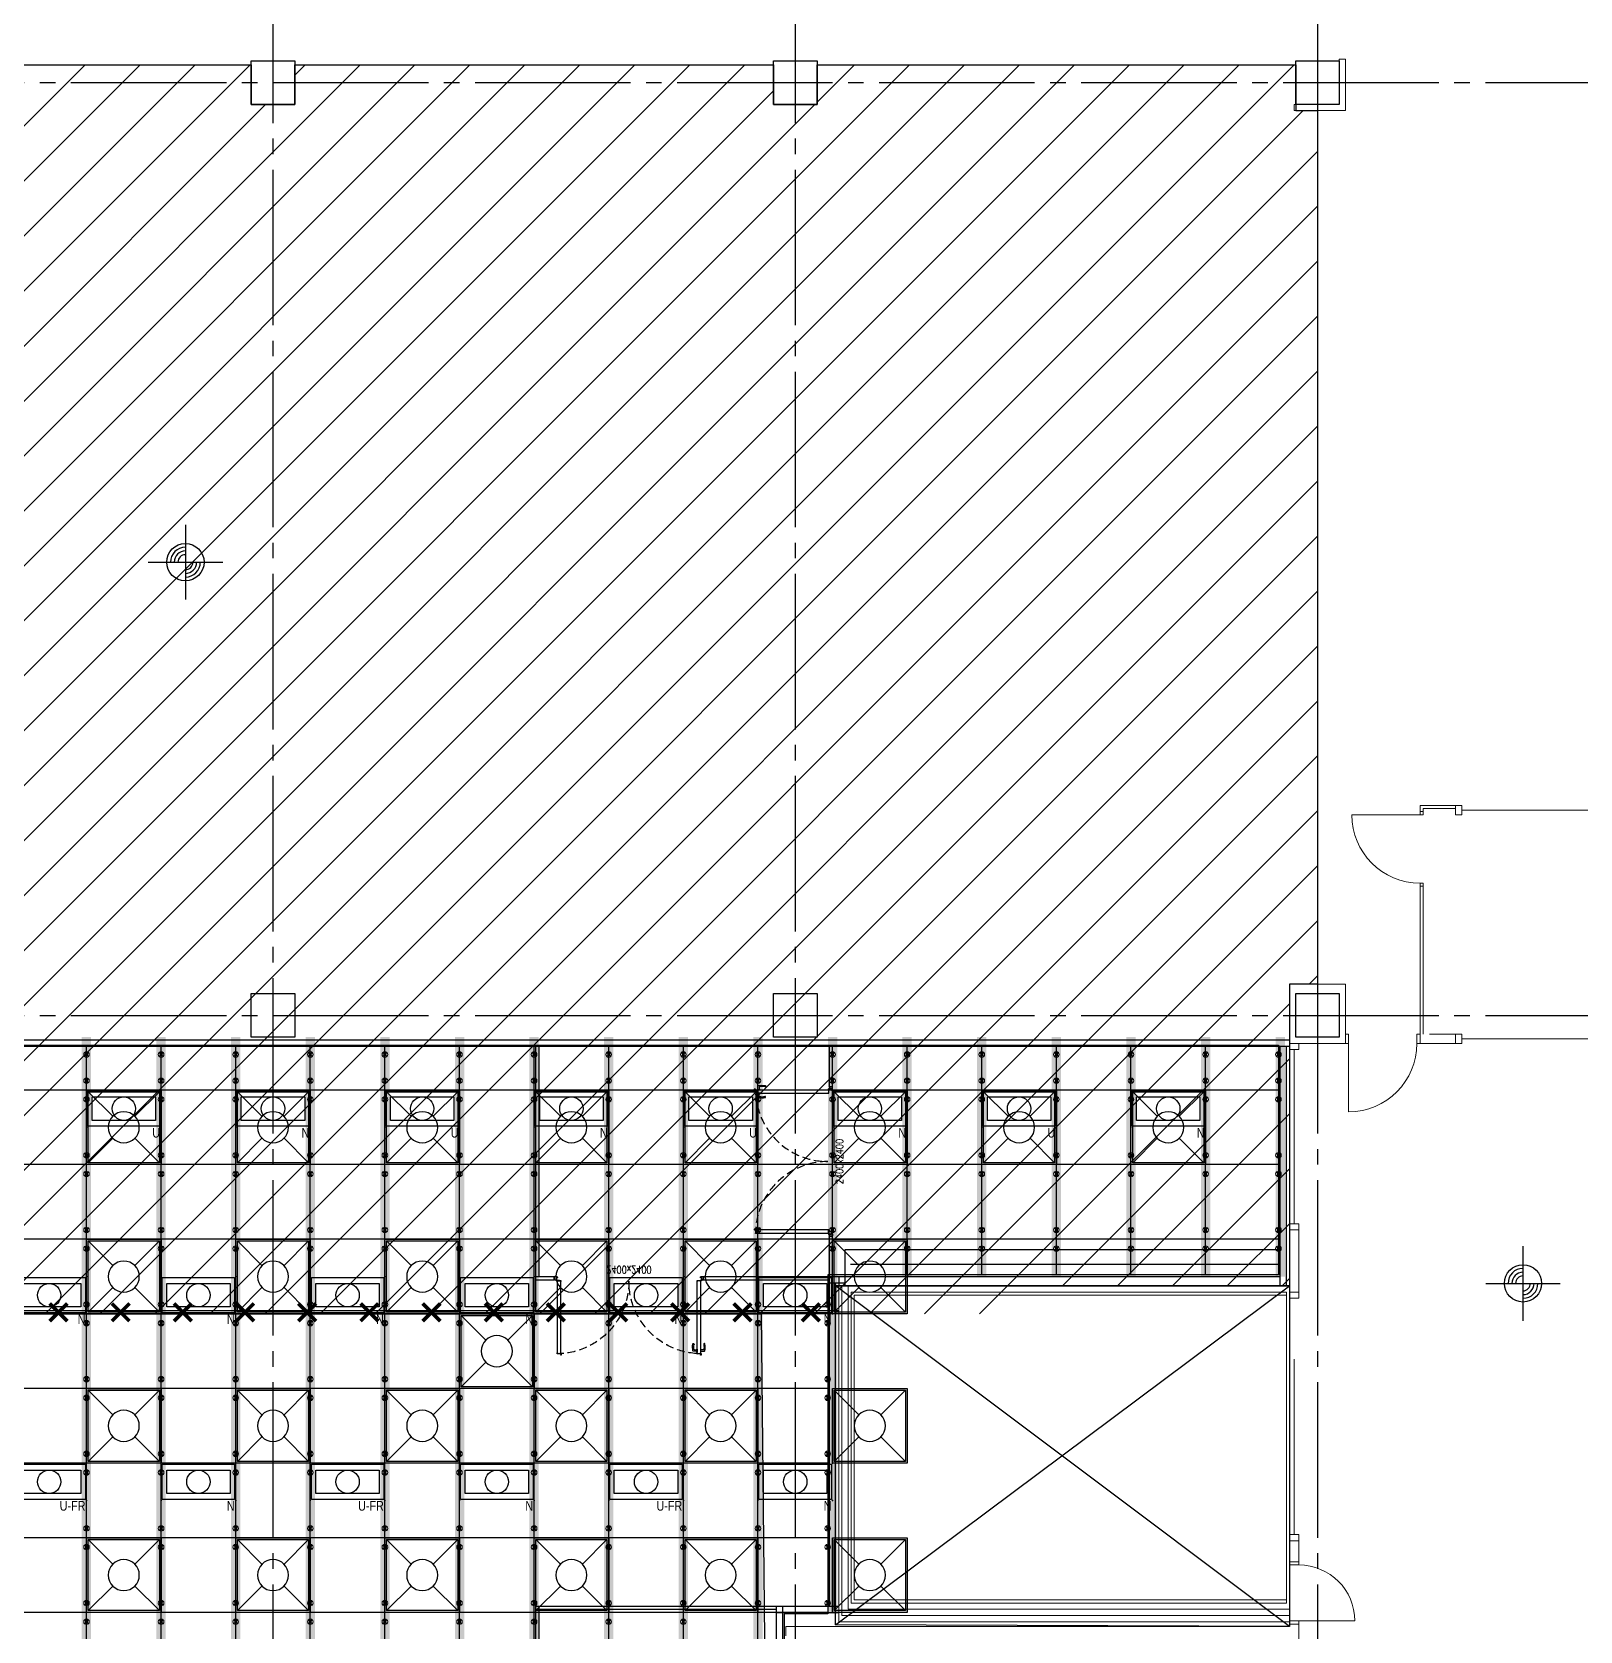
# Model space of a CAD drawing. Header units: millimetres. Extents: x -17313 to 27370, y -1010 to 13584.
# Drawn here: x 22292 to 24782, y 5010 to 7581 of the extents above; entities that cross this region are included whole.
import ezdxf
from ezdxf.enums import TextEntityAlignment as Align

# ---------------------------------------------------------------- set-up
doc = ezdxf.new("R2010")
doc.units = ezdxf.units.MM
doc.header["$LTSCALE"] = 100
for name, pattern in [('188K-SM-03-F10-ARCH-PA-Y2257103$0$DASHED', [19.05, 12.7, -6.35]), ('X-S-FAB-L10$0$COL-CEN-LIN', [3.25, 2.5, -0.25, 0.25, -0.25]), ('X-S-FAB-L10$0$HIDDEN', [0.4, 0.3, -0.1]), ('X-S-FAB-L10$0$TAI_虛線', [5.644, 2.822, -2.822])]:
    doc.linetypes.add(name, pattern=pattern)
for name, color, linetype in [('0-XREF', 7, 'Continuous'), ('188K-SM-03-F10-ARCH-CEIL-Y2257103$0$K-CEIL-4.2', 8, 'Continuous'), ('188K-SM-03-F10-ARCH-CEIL-Y2257103$0$K-CEIL-4.2-AREA', 8, 'Continuous'), ('188K-SM-03-F10-ARCH-CEIL-Y2257103$0$K-鋼構', 121, 'Continuous'), ('188K-SM-03-F10-ARCH-PA-Y2257103$0$K-Door', 53, 'Continuous'), ('188K-SM-03-F10-ARCH-PA-Y2257103$0$K-P2D-4.2-雙抗', 53, 'Continuous'), ('188K-SM-03-F10-ARCH-PA-Y2257103$0$K-岩棉 2hr 7.5-單抗', 53, 'Continuous'), ('188K-SM-03-F10-ARCH-PA-Y2257103$0$K-拆除', 53, 'Continuous'), ('188K-SM-06-F10-ELEC-LIGHT-Y2257103$0$E-LIGHT(W)-N', 8, 'Continuous'), ('188K-SM-06-F10-ELEC-LIGHT-Y2257103$0$E-LIGHT(W)-U FR', 8, 'Continuous'), ('188K-SM-06-F10-ELEC-LIGHT-Y2257103$0$E-LIGHT(W)-U XLPE', 8, 'Continuous'), ('188K-SM-06-F10-HVAC-FFU-Y2257103$0$AC-FFU-ULPA', 4, 'Continuous'), ('X-S-FAB-L10$0$0-DIM-INT', 8, 'Continuous'), ('X-S-FAB-L10$0$0-DIM-TXT', 8, 'Continuous'), ('X-S-FAB-L10$0$04', 8, 'Continuous'), ('X-S-FAB-L10$0$A-OBJE-2D', 8, 'X-S-FAB-L10$0$HIDDEN'), ('X-S-FAB-L10$0$A-WALL-IN', 8, 'Continuous'), ('X-S-FAB-L10$0$A-WALL-IN-UIS隔間.50K發包不拆除', 8, 'Continuous'), ('X-S-FAB-L10$0$BLOCK', 8, 'Continuous'), ('X-S-FAB-L10$0$CCL', 8, 'X-S-FAB-L10$0$COL-CEN-LIN'), ('X-S-FAB-L10$0$COL-S', 8, 'Continuous'), ('X-S-FAB-L10$0$Door', 8, 'Continuous'), ('X-S-FAB-L10$0$ELEV', 8, 'Continuous'), ('X-S-FAB-L10$0$HATCH-L', 8, 'Continuous'), ('X-S-FAB-L10$0$OPEN', 8, 'Continuous')]:
    doc.layers.add(name, color=color, linetype=linetype)
doc.layers.add('188K-SM-03-F10-ARCH-CEIL-Y2257103$0$K-吊點-標準', color=8, linetype='Continuous', lineweight=9)
doc.layers.add('188K-SM-06-F10-ELEC-LIGHT-Y2257103$0$Defpoints-CAS', color=8, linetype='Continuous', plot=False)
doc.styles.add('188K-SM-03-F10-ARCH-PA-Y2257103$0$14P7-XFDP10$0$AA-TXT', font='simplex.shx', dxfattribs={"width": 0.8, "bigfont": 'chineset.shx'})
doc.styles.add('188K-SM-06-F10-ELEC-LIGHT-Y2257103$0$Standard', font='arial.ttf')
doc.styles.add('X-S-FAB-L10$0$CHINA', font='simplex.shx', dxfattribs={"width": 0.75, "bigfont": 'chineset.shx'})
doc.styles.add('X-S-FAB-L10$0$Standard', font='', dxfattribs={"width": 0.8})
doc.styles.add('X-S-FAB-L10$0$TG_NOTE_TEXT', font='simplex.shx', dxfattribs={"width": 0.75, "bigfont": 'chineset.shx'})
doc.styles.get('X-S-FAB-L10$0$Standard').set_extended_font_data('Microsoft JhengHei')

# ---------------------------------------------------------------- blocks, each defined once
blk = doc.blocks.new('188K-SM-06-F10-HVAC-FFU-Y2257103$0$H-FU-U-12x12')
for p, q in [((423, 777), (28, 1172)), ((777, 777), (1172, 1172)), ((28, 28), (423, 423)), ((1172, 28), (777, 423))]:
    blk.add_line(p, q)
blk.add_lwpolyline([(1172, 28), (1172, 1172), (28, 1172), (28, 28)], close=True)
blk.add_circle((600, 600), 250)
at = {"layer": 'DefPoints'}
blk.add_lwpolyline([(1200, 1200), (0, 1200), (0, 0), (1200, 0)], close=True, dxfattribs=at)
blk = doc.blocks.new('188K-SM-06-F10-HVAC-FFU-Y2257103')
at = {"layer": '188K-SM-06-F10-HVAC-FFU-Y2257103$0$AC-FFU-ULPA', "xscale": -0.09999999999999432, "yscale": 0.09999999999999432, "zscale": 0.09999999999999432}
for p in [(22500, 5760), (22740, 5760), (22980, 5760), (23220, 5760), (23460, 5760), (23700, 5760), (23940, 5760), (24180, 5760), (22500, 5520), (22740, 5520), (22980, 5520), (23220, 5520), (23460, 5520), (23700, 5520), (23100, 5400), (22500, 5280), (22740, 5280), (22980, 5280), (23220, 5280), (23460, 5280), (23700, 5280), (22500, 5040), (22740, 5040), (22980, 5040), (23220, 5040), (23460, 5040), (23700, 5040)]:
    blk.add_blockref('188K-SM-06-F10-HVAC-FFU-Y2257103$0$H-FU-U-12x12', p, dxfattribs=at)
blk = doc.blocks.new('X-S-FAB-L10$0$FAB2-L05')
at = {"layer": 'X-S-FAB-L10$0$CCL'}
for p, q in [((-3480, 11005), (-3480, 0)), ((-2640, 11005), (-2640, 0)), ((-1800, 11005), (-1800, 0)), ((-26880, 8220), (1210, 8220)), ((-26880, 6720), (1210, 6720))]:
    blk.add_line(p, q, dxfattribs=at)
at = {"layer": 'X-S-FAB-L10$0$COL-S'}
for points in [[(-3515, 8255), (-3445, 8255), (-3445, 8185), (-3515, 8185)], [(-2675, 8255), (-2605, 8255), (-2605, 8185), (-2675, 8185)], [(-1835, 8255), (-1765, 8255), (-1765, 8185), (-1835, 8185)], [(-3515, 6755), (-3445, 6755), (-3445, 6685), (-3515, 6685)], [(-2675, 6755), (-2605, 6755), (-2605, 6685), (-2675, 6685)], [(-1835, 6755), (-1765, 6755), (-1765, 6685), (-1835, 6685)]]:
    blk.add_lwpolyline(points, close=True, dxfattribs=at)
blk = doc.blocks.new('X-S-FAB-L10')
at = {"layer": 'DefPoints'}
blk.add_lwpolyline([(16745, -35), (15995, -35), (15995, 35), (15925, 35), (15925, -35), (15155, -35), (15155, 35), (15085, 35), (15085, -35), (15155, -35), (15155, -250), (13920, -250), (19914.055, 6000), (21180, 7320), (21180, 5520), (23465, 5520), (23485, 3587.5), (24315, 3587.5), (24315, 1870), (17075, 1870), (17075, 2060), (16745, 2060), (16745, -21.034)], close=True, dxfattribs=at)
at = {"layer": 'X-S-FAB-L10$0$0-DIM-INT'}
for p, q in [((22539.102, 6788.814), (22539.102, 6668.814)), ((22479.102, 6728.814), (22599.102, 6728.814)), ((24690.536, 5629.051), (24690.536, 5509.051)), ((24630.536, 5569.051), (24750.536, 5569.051))]:
    blk.add_line(p, q, dxfattribs=at)
for centre in [(22539.102, 6728.814), (24690.536, 5569.051)]:
    blk.add_circle(centre, 30, dxfattribs=at)
for centre, radius, start, end in [((22539.102, 6728.814), 24, 90, 180), ((22539.102, 6728.814), 18, 90, 180), ((22539.102, 6728.814), 12, 90, 180), ((22539.102, 6728.814), 24, 270, 0), ((22539.102, 6728.814), 18, 270, 0), ((22539.102, 6728.814), 12, 270, 0), ((24690.536, 5569.051), 24, 90, 180), ((24690.536, 5569.051), 18, 90, 180), ((24690.536, 5569.051), 12, 90, 180), ((24690.536, 5569.051), 24, 270, 0), ((24690.536, 5569.051), 18, 270, 0), ((24690.536, 5569.051), 12, 270, 0)]:
    blk.add_arc(centre, radius, start, end, dxfattribs=at)
at = {"layer": 'X-S-FAB-L10$0$04'}
for p, q in [((21875, 7528.8), (22645, 7528.8)), ((22645, 7528.8), (22645, 7465)), ((22715, 7465), (22715, 7528.8)), ((22715, 7528.8), (23485, 7528.8)), ((23485, 7528.8), (23485, 7465)), ((23555, 7465), (23555, 7528.8)), ((23555, 7528.8), (24325, 7528.8)), ((24325, 7528.8), (24325, 7455)), ((22645, 7465), (22715, 7465)), ((23485, 7465), (23555, 7465)), ((24325, 7455), (24360, 7455)), ((24360, 7455), (24360, 6050)), ((24360, 6050), (24315, 6050)), ((24315, 6050), (24315, 5565)), ((24315, 5565), (23585, 5565)), ((23585, 5565), (23585, 5520)), ((23585, 5520), (21180, 5520))]:
    blk.add_line(p, q, dxfattribs=at)
at = {"layer": 'X-S-FAB-L10$0$A-OBJE-2D', "linetype": 'X-S-FAB-L10$0$HIDDEN', "lineweight": 0}
for p, q in [((24360, 6050), (24360, 7455)), ((24315, 5565), (24315, 6050)), ((24315, 6050), (24360, 6050))]:
    blk.add_line(p, q, dxfattribs=at)
at = {"layer": 'X-S-FAB-L10$0$A-WALL-IN', "lineweight": 0}
for p, q in [((24315, 6050), (24330, 6050)), ((24315, 6050), (24315, 5955)), ((24405, 5955), (24405, 5970)), ((24525, 5955), (24525, 5970)), ((24582, 5970), (24540, 5970)), ((24582, 5955), (24582, 5970)), ((24315, 5955), (24330, 5955)), ((24330, 5955), (24405, 5955)), ((24525, 5955), (24582, 5955)), ((24315, 5655), (24330, 5655)), ((24315, 5655), (24315, 5555)), ((24330, 5555), (24330, 5655)), ((24315, 5555), (24330, 5555)), ((24315, 5155), (24330, 5155)), ((24315, 5155), (24315, 5121.25)), ((24330, 5121.25), (24330, 5155)), ((24330, 5121.25), (24315, 5121.25)), ((24330, 5021.25), (24315, 5021.25)), ((24315, 5021.25), (24315, 5017.5)), ((24330, 4890), (24330, 5021.25))]:
    blk.add_line(p, q, dxfattribs=at)
at = {"layer": 'X-S-FAB-L10$0$A-WALL-IN', "lineweight": 0, "flags": 128}
for points in [[(24405, 7537.5), (24395, 7537.5)], [(24395, 7537.5), (24395, 7535)], [(24405, 7465), (24405, 7537.5)], [(24325, 7465), (24322.5, 7465)], [(24322.5, 7455), (24322.5, 7465)], [(24405, 7455), (24405, 7465)], [(24322.5, 7455), (24405, 7455)], [(24390, 6050), (24330, 6050)], [(24405, 6050), (24390, 6050)], [(24405, 5970), (24405, 6050)], [(23505, 5017.5), (23505, 5002.5)], [(24315, 5017.5), (23505, 5017.5)]]:
    blk.add_lwpolyline(points, dxfattribs=at)
at = {"layer": 'X-S-FAB-L10$0$A-WALL-IN-UIS隔間.50K發包不拆除', "lineweight": 0}
for p, q in [((24525, 6337.5), (24525, 6332.5)), ((24582, 6337.5), (24525, 6337.5)), ((24525, 6332.5), (24525, 6327.714)), ((24525, 6327.714), (24530, 6327.714)), ((24530, 6332.5), (24582, 6332.5)), ((24530, 6327.714), (24530, 6332.5)), ((24582, 6332.5), (24582, 6337.5)), ((24525, 6207.714), (24530, 6207.714)), ((24525, 6207.714), (24525, 5970)), ((24530, 5970), (24530, 6207.714))]:
    blk.add_line(p, q, dxfattribs=at)
at = {"layer": 'X-S-FAB-L10$0$COL-S'}
for p, q in [((22645, 7535), (22715, 7535)), ((22645, 7465), (22645, 7535)), ((22715, 7535), (22715, 7465)), ((23485, 7535), (23555, 7535)), ((23485, 7465), (23485, 7535)), ((23555, 7535), (23555, 7465)), ((24325, 7535), (24395, 7535)), ((24325, 7465), (24325, 7535)), ((24395, 7535), (24395, 7465)), ((22715, 7465), (22645, 7465)), ((23555, 7465), (23485, 7465)), ((24395, 7465), (24325, 7465)), ((22645, 6035), (22715, 6035)), ((22645, 5965), (22645, 6035)), ((22715, 6035), (22715, 5965)), ((23485, 6035), (23555, 6035)), ((23485, 5965), (23485, 6035)), ((23555, 6035), (23555, 5965)), ((24325, 6035), (24395, 6035)), ((24325, 5965), (24325, 6035)), ((24395, 6035), (24395, 5965)), ((22715, 5965), (22645, 5965)), ((23555, 5965), (23485, 5965)), ((24395, 5965), (24325, 5965))]:
    blk.add_line(p, q, dxfattribs=at)
at = {"layer": 'X-S-FAB-L10$0$Door', "lineweight": 0}
for p, q in [((24525, 6327.714), (24525, 6322.714)), ((24530, 6327.714), (24525, 6327.714)), ((24525, 6327.714), (24530, 6327.714)), ((24525, 6327.714), (24530, 6327.714)), ((24530, 6322.714), (24530, 6327.714)), ((24525, 6322.714), (24415, 6322.714)), ((24525, 6322.714), (24530, 6322.714)), ((24530, 6212.714), (24525, 6212.714)), ((24525, 6212.714), (24525, 6207.714)), ((24525, 6207.714), (24530, 6207.714)), ((24525, 6207.714), (24530, 6207.714)), ((24525, 6207.714), (24530, 6207.714)), ((24530, 6207.714), (24530, 6212.714)), ((24410, 5970), (24405, 5970)), ((24405, 5970), (24405, 5955)), ((24405, 5955), (24405, 5970)), ((24405, 5955), (24405, 5970)), ((24410, 5955), (24410, 5970)), ((24525, 5970), (24520, 5970)), ((24520, 5970), (24520, 5955)), ((24525, 5955), (24525, 5970)), ((24525, 5955), (24525, 5970)), ((24525, 5955), (24525, 5970)), ((24405, 5955), (24410, 5955)), ((24410, 5955), (24410, 5845)), ((24520, 5955), (24525, 5955)), ((24315, 5121.25), (24315, 5116.25)), ((24330, 5121.25), (24315, 5121.25)), ((24330, 5121.25), (24315, 5121.25)), ((24330, 5121.25), (24315, 5121.25)), ((24330, 5116.25), (24330, 5121.25)), ((24315, 5116.25), (24330, 5116.25)), ((24330, 5026.25), (24315, 5026.25)), ((24315, 5026.25), (24315, 5021.25)), ((24315, 5021.25), (24330, 5021.25)), ((24330, 5021.25), (24315, 5021.25)), ((24330, 5021.25), (24315, 5021.25)), ((24330, 5021.25), (24330, 5026.25)), ((24330, 5026.25), (24420, 5026.25))]:
    blk.add_line(p, q, dxfattribs=at)
at = {"layer": 'X-S-FAB-L10$0$Door', "linetype": 'X-S-FAB-L10$0$TAI_虛線', "lineweight": 0}
for p, q in [((24592, 6337.5), (24582, 6337.5)), ((24582, 6337.5), (24582, 6322.5)), ((24592, 6322.5), (24592, 6337.5)), ((24872, 6330), (24592, 6330)), ((24582, 6322.5), (24592, 6322.5)), ((24592, 5970), (24582, 5970)), ((24582, 5970), (24582, 5955)), ((24592, 5955), (24592, 5970)), ((24315, 5955), (24315, 5945)), ((24330, 5955), (24315, 5955)), ((24315, 5945), (24330, 5945)), ((24322.5, 5665), (24322.5, 5945)), ((24330, 5945), (24330, 5955)), ((24582, 5955), (24592, 5955)), ((24592, 5962.5), (24872, 5962.5)), ((24315, 5655), (24315, 5665)), ((24315, 5665), (24330, 5665)), ((24330, 5665), (24330, 5655)), ((24330, 5655), (24315, 5655)), ((24315, 5555), (24315, 5545)), ((24330, 5555), (24315, 5555)), ((24330, 5545), (24330, 5555)), ((24315, 5545), (24330, 5545)), ((24322.5, 5165), (24322.5, 5545)), ((24315, 5155), (24315, 5165)), ((24315, 5165), (24330, 5165)), ((24330, 5155), (24315, 5155)), ((24330, 5165), (24330, 5155))]:
    blk.add_line(p, q, dxfattribs=at)
at = {"layer": 'X-S-FAB-L10$0$Door', "lineweight": 0}
for centre, radius, start, end in [((24525, 6322.714), 110, 180, 270), ((24410, 5955), 110, 270, 0), ((24330, 5026.25), 90, 0, 90)]:
    blk.add_arc(centre, radius, start, end, dxfattribs=at)
at = {"layer": 'X-S-FAB-L10$0$ELEV', "lineweight": 0}
for p, q in [((23590, 5025), (23590, 5565)), ((23590, 5565), (24315, 5565)), ((23595, 5035), (23595, 5565)), ((23605, 5045), (23605, 5565)), ((23610, 5555), (24310, 5555)), ((23610, 5055), (23610, 5555)), ((24310, 5555), (24310, 5055)), ((24315, 5565), (24315, 5025)), ((24310, 5550), (23615, 5550)), ((23615, 5550), (23615, 5060)), ((24315, 5045), (23605, 5045)), ((24310, 5055), (23610, 5055)), ((23615, 5060), (24310, 5060)), ((23590, 5025), (24315, 5025)), ((24315, 5035), (23595, 5035))]:
    blk.add_line(p, q, dxfattribs=at)
at = {"layer": 'X-S-FAB-L10$0$HATCH-L', "linetype": 'Continuous'}
for p, q in [((21180, 6330.758), (22378.042, 7528.8)), ((21180, 6242.369), (22466.431, 7528.8)), ((21180, 6153.981), (22554.819, 7528.8)), ((21180, 6065.593), (22643.207, 7528.8)), ((21180, 5888.816), (22819.984, 7528.8)), ((21180, 5800.428), (22908.372, 7528.8)), ((21180, 5712.039), (22996.761, 7528.8)), ((21180, 5623.651), (23085.149, 7528.8)), ((21180, 5535.262), (23173.538, 7528.8)), ((21253.126, 5520), (23261.926, 7528.8)), ((21341.514, 5520), (23350.314, 7528.8)), ((21429.903, 5520), (23438.703, 7528.8)), ((21695.068, 5520), (23703.868, 7528.8)), ((21783.456, 5520), (23792.256, 7528.8)), ((21871.844, 5520), (23880.644, 7528.8)), ((21960.233, 5520), (23969.033, 7528.8)), ((22048.621, 5520), (24057.421, 7528.8)), ((22137.009, 5520), (24145.809, 7528.8)), ((22225.398, 5520), (24234.198, 7528.8)), ((22313.786, 5520), (24322.586, 7528.8)), ((22715, 7512.204), (22731.596, 7528.8)), ((23555, 7468.321), (23615.479, 7528.8)), ((21518.291, 5520), (23485, 7486.709)), ((21180, 5977.204), (22667.796, 7465)), ((21606.679, 5520), (23551.679, 7465)), ((22402.174, 5520), (24337.174, 7455)), ((22490.563, 5520), (24360, 7389.437)), ((22578.951, 5520), (24360, 7301.049)), ((22667.339, 5520), (24360, 7212.661)), ((22755.728, 5520), (24360, 7124.272)), ((22844.116, 5520), (24360, 7035.884)), ((22932.504, 5520), (24360, 6947.496)), ((23020.893, 5520), (24360, 6859.107)), ((23109.281, 5520), (24360, 6770.719)), ((23197.67, 5520), (24360, 6682.33)), ((23286.058, 5520), (24360, 6593.942)), ((23374.446, 5520), (24360, 6505.554)), ((23462.835, 5520), (24360, 6417.165)), ((23551.223, 5520), (24360, 6328.777)), ((23639.611, 5520), (24360, 6240.389)), ((23728, 5520), (24360, 6152)), ((24346.388, 6050), (24360, 6063.612)), ((23816.388, 5520), (24315, 6018.612)), ((23949.776, 5565), (24315, 5930.224)), ((24038.165, 5565), (24315, 5841.835)), ((24126.553, 5565), (24315, 5753.447)), ((24214.941, 5565), (24315, 5665.059)), ((24303.33, 5565), (24315, 5576.67))]:
    blk.add_line(p, q, dxfattribs=at)
at = {"layer": 'X-S-FAB-L10$0$OPEN'}
for p, q in [((23585, 5019.816), (23585, 5565)), ((23585, 5565), (24315, 5565)), ((23585, 5019.871), (24315, 5565)), ((24315, 5017.5), (23585, 5565)), ((24315, 5565), (24315, 5017.5)), ((24315, 5017.5), (23585, 5019.816))]:
    blk.add_line(p, q, dxfattribs=at)
at = {"layer": 'X-S-FAB-L10$0$BLOCK'}
blk.add_blockref('X-S-FAB-L10$0$FAB2-L05', (26160, -720), dxfattribs=at)
at = {"style": 'X-S-FAB-L10$0$TG_NOTE_TEXT', "width": 0.5, "flags": 1}
for p in [(7463.301, 9020), (18268.251, 8649), (11197.77, 4800.167), (16485.801, 4800.167), (25420.27, 2635), (13360, 320.001, 0), (7463.301, -33.333)]:
    blk.add_attdef('WH', text='', height=20, dxfattribs=at).set_placement(p, align=Align.BOTTOM_LEFT)
at = {"width": 0.5}
for style, p in [('X-S-FAB-L10$0$TG_NOTE_TEXT', (7585, 9020)), ('X-S-FAB-L10$0$TG_NOTE_TEXT', (18389.95, 8649)), ('X-S-FAB-L10$0$TG_NOTE_TEXT', (11117.5, 4813.5)), ('X-S-FAB-L10$0$TG_NOTE_TEXT', (16607.5, 4813.5)), ('X-S-FAB-L10$0$TG_NOTE_TEXT', (25350, 2635)), ('X-S-FAB-L10$0$Standard', (13129.375, 325.001, 0)), ('X-S-FAB-L10$0$TG_NOTE_TEXT', (7585, -20))]:
    blk.add_attdef('DESC', text='', height=10, dxfattribs=dict(at, style=style)).set_placement(p, align=Align.BOTTOM_LEFT)
for tag, style, p in [('TYPE', 'X-S-FAB-L10$0$TG_NOTE_TEXT', (7619.286, 9020)), ('NO', 'X-S-FAB-L10$0$TG_NOTE_TEXT', (7650.095, 9020)), ('TYPE', 'X-S-FAB-L10$0$TG_NOTE_TEXT', (18424.236, 8649)), ('NO', 'X-S-FAB-L10$0$TG_NOTE_TEXT', (18455.045, 8649)), ('NO', 'X-S-FAB-L10$0$TG_NOTE_TEXT', (11088.595, 4813.5)), ('TYPE', 'X-S-FAB-L10$0$TG_NOTE_TEXT', (11151.786, 4813.5)), ('TYPE', 'X-S-FAB-L10$0$TG_NOTE_TEXT', (16641.786, 4813.5)), ('NO', 'X-S-FAB-L10$0$TG_NOTE_TEXT', (16672.595, 4813.5)), ('NO', 'X-S-FAB-L10$0$TG_NOTE_TEXT', (25313, 2635)), ('TYPE', 'X-S-FAB-L10$0$TG_NOTE_TEXT', (25350, 2635)), ('NO', 'X-S-FAB-L10$0$Standard', (13100, 320.001, 0)), ('TYPE', 'X-S-FAB-L10$0$Standard', (13129.375, 320.001, 0)), ('TYPE', 'X-S-FAB-L10$0$TG_NOTE_TEXT', (7619.286, -20)), ('NO', 'X-S-FAB-L10$0$TG_NOTE_TEXT', (7650.095, -20))]:
    blk.add_attdef(tag, text='', height=10, dxfattribs=dict(at, style=style)).set_placement(p, align=Align.BOTTOM_RIGHT)
at = {"style": 'X-S-FAB-L10$0$TG_NOTE_TEXT', "width": 0.5, "flags": 1}
for rotation, p in [(180, (43, 7480)), (180, (943, 7480)), (90, (24310, 3717.77)), (270, (17080, 1711.699))]:
    blk.add_attdef('WH', text='', height=20, rotation=rotation, dxfattribs=at).set_placement(p, align=Align.BOTTOM_LEFT)
at = {"width": 0.5}
for rotation, style, p in [(180, 'X-S-FAB-L10$0$Standard', (317.625, 7480)), (180, 'X-S-FAB-L10$0$Standard', (1217.625, 7480)), (90, 'X-S-FAB-L10$0$TG_NOTE_TEXT', (24310, 3647.5)), (270, 'X-S-FAB-L10$0$TG_NOTE_TEXT', (17080, 1605))]:
    blk.add_attdef('DESC', text='', height=10, rotation=rotation, dxfattribs=dict(at, style=style)).set_placement(p, align=Align.BOTTOM_LEFT)
for tag, rotation, style, p in [('TYPE', 180, 'X-S-FAB-L10$0$Standard', (317.625, 7480)), ('NO', 180, 'X-S-FAB-L10$0$Standard', (347, 7480)), ('TYPE', 180, 'X-S-FAB-L10$0$Standard', (1217.625, 7480)), ('NO', 180, 'X-S-FAB-L10$0$Standard', (1247, 7480)), ('TYPE', 90, 'X-S-FAB-L10$0$TG_NOTE_TEXT', (24310, 3647.5)), ('NO', 90, 'X-S-FAB-L10$0$TG_NOTE_TEXT', (24310, 3610.5)), ('TYPE', 270, 'X-S-FAB-L10$0$TG_NOTE_TEXT', (17080, 1605)), ('NO', 270, 'X-S-FAB-L10$0$TG_NOTE_TEXT', (17080, 1573))]:
    blk.add_attdef(tag, text='', height=10, rotation=rotation, dxfattribs=dict(at, style=style)).set_placement(p, align=Align.BOTTOM_RIGHT)
at = {"layer": 'X-S-FAB-L10$0$0-DIM-TXT', "style": 'X-S-FAB-L10$0$CHINA', "width": 0.75}
for p in [(667.414, 7855.1, -2689.4), (22627.353, 6728.814), (25644.722, 6728.814), (24778.787, 5569.051), (1118.252, 4980), (417.801, 4594.623), (23874.84, 4355), (22927.43, 4330.122), (23749.869, 3901.367), (417.801, 3765.236), (1118.252, 3730), (417.801, 3115.79), (536.882, 2227.832), (16908.994, 1782.652), (888.445, 880.466), (16977.43, 750), (18878.841, 750), (25641.221, 553.233), (21364.03, 526.894)]:
    blk.add_attdef('HIG', text='', height=80, dxfattribs=at).set_placement(p, align=Align.MIDDLE_LEFT)
blk = doc.blocks.new('188K-SM-03-F10-ARCH-CEIL-Y2257103$0$A$C2CA95053')
h = blk.add_hatch(color=256)
edge = h.paths.add_edge_path()
edge.add_arc((0, 0), 0.5, 0, 360)
for p, q in [((3.2, 3.2), (-3.2, -3.2)), ((3.2, -3.2), (-3.2, 3.2))]:
    blk.add_line(p, q)
blk.add_lwpolyline([(-1.6, 2.5), (-1.6, -2.5), (1.6, -2.5), (1.6, 2.5)], close=True)
for radius in [4.5, 0.5]:
    blk.add_circle((0, 0), radius)
blk = doc.blocks.new('188K-SM-03-F10-ARCH-CEIL-Y2257103$0$天花板吊點-附調整片 - 3_8_螺桿吊架 100 mm 高調整片-V1-1FL')
blk.add_blockref('188K-SM-03-F10-ARCH-CEIL-Y2257103$0$A$C2CA95053', (0, 0))
blk = doc.blocks.new('188K-SM-03-F10-ARCH-CEIL-Y2257103')
at = {"layer": '188K-SM-03-F10-ARCH-CEIL-Y2257103$0$K-CEIL-4.2'}
for p, q in [((22380, 2067.7), (22380, 5952.2)), ((22500, 2067.7), (22500, 5952.2)), ((22620, 2067.7), (22620, 5952.2)), ((22740, 2067.7), (22740, 5952.2)), ((22860, 2067.7), (22860, 5952.2)), ((22980, 2067.7), (22980, 5952.2)), ((23100, 2067.7), (23100, 5952.2)), ((23220, 2067.7), (23220, 5952.2)), ((23340, 2067.7), (23340, 5952.2)), ((23460, 2067.7), (23460, 5952.2)), ((23580, 5582.7), (23580, 5952.2)), ((23700, 5582.7), (23700, 5952.2)), ((23820, 5582.7), (23820, 5952.2)), ((23940, 5582.7), (23940, 5952.2)), ((24060, 5582.7), (24060, 5952.2)), ((24180, 5582.7), (24180, 5952.2)), ((24297.2, 5880), (1847.7, 5880)), ((24297.2, 5760), (1847.7, 5760)), ((24297.2, 5640), (1847.7, 5640)), ((23572.2, 5520), (1847.7, 5520)), ((23572.2, 5400), (1847.7, 5400)), ((23572.2, 5280), (1847.7, 5280)), ((23572.2, 5160), (1847.7, 5160)), ((23572.2, 5040), (1847.7, 5040))]:
    blk.add_line(p, q, dxfattribs=at)
at = {"layer": '188K-SM-03-F10-ARCH-CEIL-Y2257103$0$K-CEIL-4.2-AREA', "elevation": 0}
blk.add_lwpolyline([(19317.2, 8592.2), (19317.2, 7537.7), (19282.2, 7537.7), (19282.2, 7462.2), (19317.2, 7462.2), (19317.2, 7317.2), (21180, 7317.2), (21180, 5952.2), (24297.2, 5952.2), (24297.2, 5582.7), (23572.2, 5582.7), (23572.2, 5037.7), (23502.2, 5037.7), (23502.2, 4552.7), (23467.2, 4552.7), (23467.2, 3569.7), (24297.2, 3569.7), (24297.2, 2067.7), (16747.2, 2067.7), (16747.2, 312.7), (14882.2, 312.7)], dxfattribs=at)
at = {"layer": '188K-SM-03-F10-ARCH-CEIL-Y2257103$0$K-鋼構', "const_width": 15, "elevation": 0}
for points in [[(22380, 5965), (22380, 1885)], [(22500, 5965), (22500, 1885)], [(22620, 5965), (22620, 1885)], [(22740, 5965), (22740, 1885)], [(22860, 5965), (22860, 1885)], [(22980, 5965), (22980, 1885)], [(23100, 5965), (23100, 1885)], [(23220, 5965), (23220, 1885)], [(23340, 5965), (23340, 1885)], [(23460, 5965), (23460, 1885)], [(23580, 5965), (23580, 5037.7)], [(23700, 5965), (23700, 5580)], [(23820, 5965), (23820, 5580)], [(23940, 5965), (23940, 5580)], [(24060, 5965), (24060, 5580)], [(24180, 5965), (24180, 5580)], [(24300, 5965), (24300, 5580)]]:
    blk.add_lwpolyline(points, dxfattribs=at)
at = {"layer": '188K-SM-03-F10-ARCH-CEIL-Y2257103$0$K-吊點-標準', "color": 170, "lineweight": 18, "rotation": 179.9999999999997}
for p in [(22380, 5937.2, 0), (22500, 5937.2, 0), (22620, 5937.2, 0), (22740, 5937.2, 0), (22860, 5937.2, 0), (22980, 5937.2, 0), (23100, 5937.2, 0), (23220, 5937.2, 0), (23340, 5937.2, 0), (23460, 5937.2, 0), (23580, 5937.2, 0), (23700, 5937.2, 0), (23820, 5937.2, 0), (23940, 5937.2, 0), (24060, 5937.2, 0), (24180, 5937.2, 0), (24297.2, 5937.2, 0), (22380, 5895), (22500, 5895), (22620, 5895), (22740, 5895), (22860, 5895), (22980, 5895), (23100, 5895), (23220, 5895), (23340, 5895), (23460, 5895), (23580, 5895), (23700, 5895), (23820, 5895), (23940, 5895), (24060, 5895), (24180, 5895), (24297.2, 5895, 0), (22380, 5865), (22500, 5865), (22620, 5865), (22740, 5865), (22860, 5865), (22980, 5865), (23100, 5865), (23220, 5865), (23340, 5865), (23460, 5865), (23580, 5865), (23700, 5865), (23820, 5865), (23940, 5865), (24060, 5865), (24180, 5865), (24297.2, 5865, 0), (22380, 5775), (22500, 5775), (22620, 5775), (22740, 5775), (22860, 5775), (22980, 5775), (23100, 5775), (23220, 5775), (23340, 5775), (23460, 5775), (23580, 5775), (23700, 5775), (23820, 5775), (23940, 5775), (24060, 5775), (24180, 5775), (24297.2, 5775, 0), (22380, 5745), (22500, 5745), (22620, 5745), (22740, 5745), (22860, 5745), (22980, 5745), (23100, 5745), (23220, 5745), (23340, 5745), (23460, 5745), (23580, 5745), (23700, 5745), (23820, 5745), (23940, 5745), (24060, 5745), (24180, 5745), (24297.2, 5745, 0), (22380, 5655), (22500, 5655), (22620, 5655), (22740, 5655), (22860, 5655), (22980, 5655), (23100, 5655), (23220, 5655), (23340, 5655), (23460, 5655), (23580, 5655), (23700, 5655), (23820, 5655), (23940, 5655), (24060, 5655), (24180, 5655), (24297.2, 5655, 0), (22380, 5625), (22500, 5625), (22620, 5625), (22740, 5625), (22860, 5625), (22980, 5625), (23100, 5625), (23220, 5625), (23340, 5625), (23460, 5625), (23580, 5625), (23700, 5625), (23820, 5625), (23940, 5625), (24060, 5625), (24180, 5625), (24297.2, 5625, 0), (22380, 5535), (22500, 5535), (22620, 5535), (22740, 5535), (22860, 5535), (22980, 5535), (23100, 5535), (23220, 5535), (23340, 5535), (23460, 5535), (23572.2, 5535, 0), (22380, 5505), (22500, 5505), (22620, 5505), (22740, 5505), (22860, 5505), (22980, 5505), (23100, 5505), (23220, 5505), (23340, 5505), (23460, 5505), (23572.2, 5505, 0), (22380, 5415), (22500, 5415), (22620, 5415), (22740, 5415), (22860, 5415), (22980, 5415), (23100, 5415), (23220, 5415), (23340, 5415), (23460, 5415), (23572.2, 5415, 0), (22380, 5385), (22500, 5385), (22620, 5385), (22740, 5385), (22860, 5385), (22980, 5385), (23100, 5385), (23220, 5385), (23340, 5385), (23460, 5385), (23572.2, 5385, 0), (22380, 5295), (22500, 5295), (22620, 5295), (22740, 5295), (22860, 5295), (22980, 5295), (23100, 5295), (23220, 5295), (23340, 5295), (23460, 5295), (23572.2, 5295, 0), (22380, 5265), (22500, 5265), (22620, 5265), (22740, 5265), (22860, 5265), (22980, 5265), (23100, 5265), (23220, 5265), (23340, 5265), (23460, 5265), (23572.2, 5265, 0), (22380, 5175), (22500, 5175), (22620, 5175), (22740, 5175), (22860, 5175), (22980, 5175), (23100, 5175), (23220, 5175), (23340, 5175), (23460, 5175), (23572.2, 5175, 0), (22380, 5145), (22500, 5145), (22620, 5145), (22740, 5145), (22860, 5145), (22980, 5145), (23100, 5145), (23220, 5145), (23340, 5145), (23460, 5145), (23572.2, 5145, 0), (22380, 5055), (22500, 5055), (22620, 5055), (22740, 5055), (22860, 5055), (22980, 5055), (23100, 5055), (23220, 5055), (23340, 5055), (23460, 5055), (23572.2, 5055, 0), (22380, 5025), (22500, 5025), (22620, 5025), (22740, 5025), (22860, 5025), (22980, 5025), (23100, 5025), (23220, 5025), (23340, 5025)]:
    blk.add_blockref('188K-SM-03-F10-ARCH-CEIL-Y2257103$0$天花板吊點-附調整片 - 3_8_螺桿吊架 100 mm 高調整片-V1-1FL', p, dxfattribs=at)
blk = doc.blocks.new('188K-SM-03-F10-ARCH-PA-Y2257103$0$拆除')
at = {"color": 7, "const_width": 3}
for points in [[(7.1, -7.1), (-7.1, 7.1)], [(-7.1, -7.1), (7.1, 7.1)]]:
    blk.add_lwpolyline(points, dxfattribs=at)
blk = doc.blocks.new('188K-SM-03-F10-ARCH-PA-Y2257103$0$雙開門-2400×2400')
for p, q in [((225.2, 117.7), (223.8, 117.6)), ((229.2, 117.7), (225.2, 117.7)), ((225.2, 115.5), (229.2, 115.5)), ((229.2, 119), (229.2, 114.1)), ((230, 119), (229.2, 119)), ((229.2, 114.1), (230, 114.1)), ((230, 114.1), (230, 119)), ((0, 2.5), (0, -2.5)), ((0, -1.9), (0, 1.9)), ((0.6, 2.5), (3, 2.5)), ((3, 2.5), (3, 0.2)), ((3, 0.2), (3, 0.2)), ((239.4, 2.5), (237, 2.5)), ((237, 2.5), (237, -0.2)), ((237, -0.2), (237, 0)), ((240, 2.5), (240, -2.5)), ((240, -1.9), (240, 1.9)), ((3, -2.5), (0.6, -2.5)), ((4.7, -1.9), (3, -2.5)), ((3.7, -0.6), (3.9, -0.6)), ((3.9, -0.6), (4, -0.6)), ((4.1, -0.7), (4, -0.7)), ((4, -0.7), (4, -1.5)), ((4, -1.5), (4.6, -1.5)), ((4.5, -0.2), (4.1, -0.2)), ((4.1, -0.7), (4.1, -0.7)), ((4.6, -0.7), (4.5, -0.7)), ((4.5, -0.7), (4.5, -0.7)), ((4.6, -0.6), (4.7, -0.6)), ((4.6, -1.5), (4.6, -0.7)), ((4.7, -0.6), (4.8, -0.6)), ((5, -0.8), (5, -1.5)), ((235, -0.8), (235, -1.5)), ((235.3, -0.6), (235.2, -0.6)), ((235.4, -0.6), (235.3, -0.6)), ((235.3, -1.9), (237, -2.5)), ((235.4, -1.5), (235.4, -0.7)), ((235.4, -0.7), (235.5, -0.7)), ((236, -1.5), (235.4, -1.5)), ((235.5, -0.2), (235.9, -0.2)), ((235.5, -0.7), (235.5, -0.7)), ((235.9, -0.7), (235.9, -0.7)), ((235.9, -0.7), (236, -0.7)), ((236.1, -0.6), (236, -0.6)), ((236, -0.7), (236, -1.5)), ((236.3, -0.6), (236.1, -0.6)), ((237, -2.5), (239.4, -2.5))]:
    blk.add_line(p, q)
for points in [[(10.9, 121.6), (10.9, 123.4), (10.9, 121.6), (4.3, 121.6), (4.3, 121.5), (4.7, 121.5), (4.7, 120.4, 0.414214), (4.8, 120.3), (5, 120.3), (5, 120.4), (4.9, 120.4), (4.9, 121.4), (5, 121.4), (5, 4.1), (4.9, 4.1), (4.9, 5.1), (5, 5.1), (5, 5.2), (4.8, 5.2, 0.414214), (4.7, 5.1), (4.7, 4, 0.414214), (4.8, 3.8), (10.2, 3.8, 0.414214), (10.3, 4), (10.3, 5.1, 0.414214), (10.2, 5.2), (10, 5.2), (10, 5.1), (10.1, 5.1), (10.1, 4.1), (10, 4.1), (10, 121.4), (10.1, 121.4), (10.1, 120.4), (10, 120.4), (10, 120.3), (10.2, 120.3, 0.414214), (10.3, 120.4), (10.3, 121.4), (11.1, 121.4, 0.414214), (11.1, 121.4), (11.1, 123.6, 0.414214), (11.1, 123.7), (10.3, 123.7), (10.3, 123.4), (10.9, 123.4)], [(235.9, 121.6), (235.9, 123.4), (235.9, 121.6), (229.3, 121.6), (229.3, 121.5), (229.7, 121.5), (229.7, 120.4, 0.414214), (229.8, 120.3), (230, 120.3), (230, 120.4), (229.9, 120.4), (229.9, 121.4), (230, 121.4), (230, 4.1), (229.9, 4.1), (229.9, 5.1), (230, 5.1), (230, 5.2), (229.8, 5.2, 0.414214), (229.7, 5.1), (229.7, 4, 0.414214), (229.8, 3.8), (235.2, 3.8, 0.414214), (235.3, 4), (235.3, 5.1, 0.414214), (235.2, 5.2), (235, 5.2), (235, 5.1), (235.1, 5.1), (235.1, 4.1), (235, 4.1), (235, 121.4), (235.1, 121.4), (235.1, 120.4), (235, 120.4), (235, 120.3), (235.2, 120.3, 0.414214), (235.3, 120.4), (235.3, 121.4), (236.1, 121.4, 0.414214), (236.1, 121.4), (236.1, 123.6, 0.414214), (236.1, 123.7), (235.3, 123.7), (235.3, 123.4), (235.9, 123.4)], [(235.8, 117.7), (239.8, 117.7), (241.2, 117.6, -0.327495), (242, 116.9, -0.089847), (242.2, 106.2, -1.144881), (240.3, 106.6, 0.137079), (240.3, 114.9, 0.349357), (239.8, 115.5), (235.8, 115.5)]]:
    blk.add_lwpolyline(points, format="xyb")
blk.add_lwpolyline([(235, 114.1), (235, 119), (235.8, 119), (235.8, 114.1)], close=True)
at = {"ltscale": 500}
for points in [[(3.3, 0.3), (3.3, 3.1), (3, 3.1), (3, 0.3)], [(8.5, 3.8), (4, 3.8), (4, 4.1), (8.5, 4.1)], [(231.5, 3.8), (236, 3.8), (236, 4.1), (231.5, 4.1)], [(236.7, -0.1), (236.7, 3.1), (237, 3.1), (237, -0.1)]]:
    blk.add_lwpolyline(points, close=True, dxfattribs=at)
at = {"linetype": '188K-SM-03-F10-ARCH-PA-Y2257103$0$DASHED', "ltscale": 0.01}
for centre, start, end in [((3.5, 5.1), 0, 85.9993), ((236.5, 5.1), 94.0007, 180)]:
    blk.add_arc(centre, 116.5, start, end, dxfattribs=at)
for centre, radius, start, end in [((0.6, 1.9), 0.598, 90, 180), ((3.9, 0.2), 0.855, 178.2453, 256.7344), ((236.3, 0), 0.659, 270, 360), ((239.4, 1.9), 0.598, 0, 90), ((0.6, -1.9), 0.598, 180, 270), ((4.3, -0.6), 0.427, 111.7868, 180), ((4, -0.7), 0.11, 360, 90), ((4.3, -0.6), 0.427, 0, 68.2132), ((4.6, -0.7), 0.11, 90, 180), ((4.5, -1.5), 0.5, 288.9704, 0), ((4.8, -0.8), 0.2, 0, 90), ((235.2, -0.8), 0.2, 90, 180), ((235.5, -1.5), 0.5, 180, 251.0296), ((235.7, -0.6), 0.427, 111.7868, 180), ((235.4, -0.7), 0.11, 360, 90), ((235.7, -0.6), 0.427, 0, 68.2132), ((236, -0.7), 0.11, 90, 180), ((239.4, -1.9), 0.598, 270, 360)]:
    blk.add_arc(centre, radius, start, end)
for centre, major_axis, start_param, end_param in [((252.5, 110.9), (-21.3, 21.3), 0.585307, 0.943734), ((223.8, 106.3), (-0.707, 0.707), 0.872811, 4.284184), ((223.9, 116.7), (0.624, 0.624), 0.866962, 2.13291), ((239.6, 110.8), (-10.9, 10.9), 0.51383, 1.058752), ((225.3, 114.9), (-0.417, 0.417), -0.669314, 0.675093)]:
    blk.add_ellipse(centre, major_axis=major_axis, ratio=1, start_param=start_param, end_param=end_param)
at = {"ltscale": 500, "extrusion": (0, 0, -1)}
blk.add_ellipse((3.5, 3.6), major_axis=(0.495, 0.495), ratio=1, start_param=3.926991, end_param=10.210176, dxfattribs=at)
at = {"ltscale": 500}
blk.add_ellipse((236.5, 3.6), major_axis=(-0.495, 0.495), ratio=1, start_param=3.926991, end_param=10.210176, dxfattribs=at)
at = {"color": 8, "style": '188K-SM-03-F10-ARCH-PA-Y2257103$0$14P7-XFDP10$0$AA-TXT', "width": 0.8}
blk.add_text('2400x2400', height=12, dxfattribs=at).set_placement((120, -13.5), align=Align.MIDDLE_CENTER)
blk = doc.blocks.new('188K-SM-03-F10-ARCH-PA-Y2257103$0$鐵捲門7X3')
blk.add_line((-3.9, -23.7), (-691.1, -23.7, 0))
blk.add_lwpolyline([(-700, -43.1), (0, -43.1), (0, 0), (-700, 0), (-700, -43.1)])
blk = doc.blocks.new('188K-SM-03-F10-ARCH-PA-Y2257103')
at = {"layer": '188K-SM-03-F10-ARCH-PA-Y2257103$0$K-P2D-4.2-雙抗'}
for p, q in [((23103, 5575, 0), (23103, 5950, 0)), ((23108, 5580, 0), (23108, 5950, 0)), ((23575, 5885, 0), (23575, 5950, 0)), ((23580, 5885, 0), (23580, 5950, 0)), ((23575, 5580, 0), (23575, 5645, 0)), ((23580, 5580, 0), (23580, 5645, 0)), ((23103, 5580, 0), (23132.5, 5580, 0)), ((23367.5, 5580, 0), (23575, 5580, 0)), ((23103, 5575), (23132.5, 5575)), ((23367.5, 5575, 0), (23575, 5575, 0)), ((23103, 3810, 0), (23103, 5050, 0)), ((23103, 5050, 0), (23490, 5050, 0)), ((23103, 5045, 0), (23490, 5045, 0)), ((23108, 3810, 0), (23108, 5050, 0))]:
    blk.add_line(p, q, dxfattribs=at)
at = {"layer": '188K-SM-03-F10-ARCH-PA-Y2257103$0$K-岩棉 2hr 7.5-單抗'}
for p, q in [((24315, 5960), (21349.5, 5960)), ((24315, 5950), (21349.5, 5950)), ((24300, 5565, 0), (24300, 5950, 0)), ((24310, 5565, 0), (24310, 5950)), ((23575, 5050, 0), (23575, 5580, 0)), ((23575, 5580, 0), (23952.5, 5580, 0)), ((23590, 5580, 0), (23590, 5565, 0)), ((23600, 5580, 0), (23600, 5565, 0)), ((23575, 5570, 0), (23600, 5570, 0)), ((23585, 5050, 0), (23585, 5570, 0)), ((23490, 5050, 0), (23590, 5050)), ((23490, 4550, 0), (23490, 5050, 0)), ((23490, 5040, 0), (23590, 5040, 0)), ((23500, 4550, 0), (23500, 5050))]:
    blk.add_line(p, q, dxfattribs=at)
at = {"layer": '188K-SM-03-F10-ARCH-PA-Y2257103$0$K-拆除'}
for p, q in [((23590, 5525, 0), (21297.5, 5525, 0)), ((23590, 5520, 0), (21297.5, 5520, 0))]:
    blk.add_line(p, q, dxfattribs=at)
at = {"layer": '188K-SM-03-F10-ARCH-PA-Y2257103$0$K-Door', "rotation": 90}
blk.add_blockref('188K-SM-03-F10-ARCH-PA-Y2257103$0$雙開門-2400×2400', (23577.6, 5645, 0), dxfattribs=at)
at = {"layer": '188K-SM-03-F10-ARCH-PA-Y2257103$0$K-Door'}
blk.add_blockref('188K-SM-03-F10-ARCH-PA-Y2257103$0$鐵捲門7X3', (24300, 5623.1, 0), dxfattribs=at)
at = {"layer": '188K-SM-03-F10-ARCH-PA-Y2257103$0$K-Door', "xscale": -1, "rotation": 180}
blk.add_blockref('188K-SM-03-F10-ARCH-PA-Y2257103$0$雙開門-2400×2400', (23132.5, 5577.5, 0), dxfattribs=at)
at = {"layer": '188K-SM-03-F10-ARCH-PA-Y2257103$0$K-拆除', "xscale": 2, "yscale": 2, "zscale": 2}
for p in [(22335, 5522.5), (22435, 5522.5), (22535, 5522.5), (22635, 5522.5), (22735, 5522.5), (22835, 5522.5), (22935, 5522.5), (23035, 5522.5), (23135, 5522.5), (23235, 5522.5), (23335, 5522.5), (23435, 5522.5), (23545, 5522.5)]:
    blk.add_blockref('188K-SM-03-F10-ARCH-PA-Y2257103$0$拆除', p, dxfattribs=at)
blk = doc.blocks.new('*U312')
for points in [[(-58.3, -28.3), (-58.3, 28.3), (58.3, 28.3), (58.3, -28.3)], [(-51, -18.8), (-51, 18.8), (51, 18.8), (51, -18.8)]]:
    blk.add_lwpolyline(points, close=True)
blk.add_circle((0, 0), 18.8)
at = {"layer": '188K-SM-06-F10-ELEC-LIGHT-Y2257103$0$Defpoints-CAS'}
for p in [(-60, 30), (60, 30), (-60, -30), (60, -30)]:
    blk.add_point(p, dxfattribs=at)
at = {"style": '188K-SM-06-F10-ELEC-LIGHT-Y2257103$0$Standard', "width": 0.8}
blk.add_text('N', height=15.5, dxfattribs=at).set_placement((58.3, -38.7), align=Align.MIDDLE_RIGHT)
blk = doc.blocks.new('*U303')
for points in [[(-58.3, -28.3), (-58.3, 28.3), (58.3, 28.3), (58.3, -28.3)], [(-51, -18.8), (-51, 18.8), (51, 18.8), (51, -18.8)]]:
    blk.add_lwpolyline(points, close=True)
blk.add_circle((0, 0), 18.8)
at = {"layer": '188K-SM-06-F10-ELEC-LIGHT-Y2257103$0$Defpoints-CAS'}
for p in [(-60, 30), (60, 30), (-60, -30), (60, -30)]:
    blk.add_point(p, dxfattribs=at)
at = {"style": '188K-SM-06-F10-ELEC-LIGHT-Y2257103$0$Standard', "width": 0.8}
blk.add_text('U-FR', height=15.53, dxfattribs=at).set_placement((58.3, -38.7), align=Align.MIDDLE_RIGHT)
blk = doc.blocks.new('*U311')
for points in [[(-58.3, -28.3), (-58.3, 28.3), (58.3, 28.3), (58.3, -28.3)], [(-51, -18.8), (-51, 18.8), (51, 18.8), (51, -18.8)]]:
    blk.add_lwpolyline(points, close=True)
blk.add_circle((0, 0), 18.8)
at = {"layer": '188K-SM-06-F10-ELEC-LIGHT-Y2257103$0$Defpoints-CAS'}
for p in [(-60, 30), (60, 30), (-60, -30), (60, -30)]:
    blk.add_point(p, dxfattribs=at)
at = {"style": '188K-SM-06-F10-ELEC-LIGHT-Y2257103$0$Standard', "width": 0.8}
blk.add_text('U', height=15.5, dxfattribs=at).set_placement((58.3, -38.7), align=Align.MIDDLE_RIGHT)
blk = doc.blocks.new('188K-SM-06-F10-ELEC-LIGHT-Y2257103')
at = {"layer": '188K-SM-06-F10-ELEC-LIGHT-Y2257103$0$E-LIGHT(W)-N'}
for p in [(22680, 5850), (23160, 5850), (23640, 5850), (24120, 5850), (22320, 5550), (22560, 5550), (22800, 5550), (23040, 5550), (23280, 5550), (23520, 5550), (22560, 5250), (23040, 5250), (23520, 5250)]:
    blk.add_blockref('*U312', p, dxfattribs=at)
at = {"layer": '188K-SM-06-F10-ELEC-LIGHT-Y2257103$0$E-LIGHT(W)-U FR'}
for p in [(22320, 5250), (22800, 5250), (23280, 5250)]:
    blk.add_blockref('*U303', p, dxfattribs=at)
at = {"layer": '188K-SM-06-F10-ELEC-LIGHT-Y2257103$0$E-LIGHT(W)-U XLPE'}
for p in [(22440, 5850), (22920, 5850), (23400, 5850), (23880, 5850)]:
    blk.add_blockref('*U311', p, dxfattribs=at)

msp = doc.modelspace()

# ---------------------------------------------------------------- block references
at = {"layer": '0-XREF'}
for name in ['188K-SM-06-F10-HVAC-FFU-Y2257103', 'X-S-FAB-L10', '188K-SM-06-F10-ELEC-LIGHT-Y2257103', '188K-SM-03-F10-ARCH-PA-Y2257103', '188K-SM-03-F10-ARCH-CEIL-Y2257103']:
    msp.add_blockref(name, (0, 0), dxfattribs=at)

doc.saveas('drawing.dxf')
